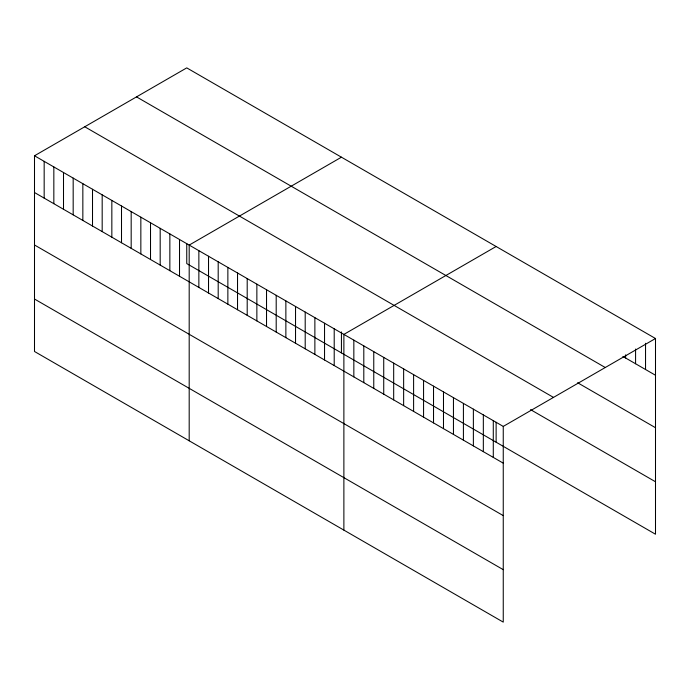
<?xml version="1.0" encoding="UTF-8"?>
<svg xmlns="http://www.w3.org/2000/svg" width="690" height="690" viewBox="0 0 690 690"><rect width="100%" height="100%" fill="white"/><g stroke="black" fill="none" stroke-linecap="round" stroke-linejoin="round"><path stroke-width="1.03" d="M34.5 155.776L503.252 426.411L503.252 622.121L34.5 351.486L34.5 155.776L186.749 67.879L655.5 338.514L655.5 534.224L186.749 263.589L186.749 243.656M341.438 157.191L189.189 245.088L189.189 440.798M496.127 246.494L343.879 334.4L343.879 530.101M503.252 426.411L655.5 338.514M622.898 356.437L655.5 375.257M136.508 96.885L605.259 367.52M577.625 382.752L655.5 427.714M84.741 126.77L553.492 397.406M530.532 409.619L655.5 481.767M34.5 192.527L503.252 463.154M34.5 244.985L503.252 515.611M34.5 299.029L503.252 569.664M645.538 343.258L645.538 369.504M635.576 349.054L635.576 363.759M625.614 354.858L625.614 358.007M496.127 422.271L496.127 442.204M493.29 420.659L493.29 457.401M483.336 414.906L483.336 451.657M473.375 409.161L473.375 445.904M463.413 403.409L463.413 440.151M453.451 397.656L453.451 434.398M443.489 391.903L443.489 428.654M433.527 386.159L433.527 422.901M423.565 380.406L423.565 417.148M413.603 374.653L413.603 411.395M403.641 368.9L403.641 405.642M393.68 363.147L393.68 399.898M383.726 357.403L383.726 394.145M373.764 351.65L373.764 388.392M363.803 345.897L363.803 382.639M353.841 340.144L353.841 376.895M341.438 331.916L341.438 352.901M334.21 328.811L334.21 365.562M324.541 323.231L324.541 359.982M314.873 317.65L314.873 354.393M305.204 312.07L305.204 348.812M295.536 306.489L295.536 343.232M285.867 300.909L285.867 337.652M276.198 295.32L276.198 332.071M266.53 289.74L266.53 326.491M256.861 284.159L256.861 320.902M247.201 278.579L247.201 315.321M237.532 272.998L237.532 309.741M227.864 267.418L227.864 304.161M218.195 261.829L218.195 298.58M208.527 256.249L208.527 293M198.858 250.668L198.858 287.411M179.521 239.508L179.521 276.25M169.852 233.927L169.852 270.67M160.184 228.338L160.184 265.089M150.515 222.758L150.515 259.509M140.846 217.178L140.846 253.92M131.178 211.597L131.178 248.34M121.509 206.017L121.509 242.759M111.84 200.436L111.84 237.179M102.18 194.847L102.18 231.599M92.512 189.267L92.512 226.018M82.843 183.687L82.843 220.429M73.175 178.106L73.175 214.849M63.506 172.526L63.506 209.268M53.837 166.946L53.837 203.688M44.169 161.357L44.169 198.108"/></g></svg>
